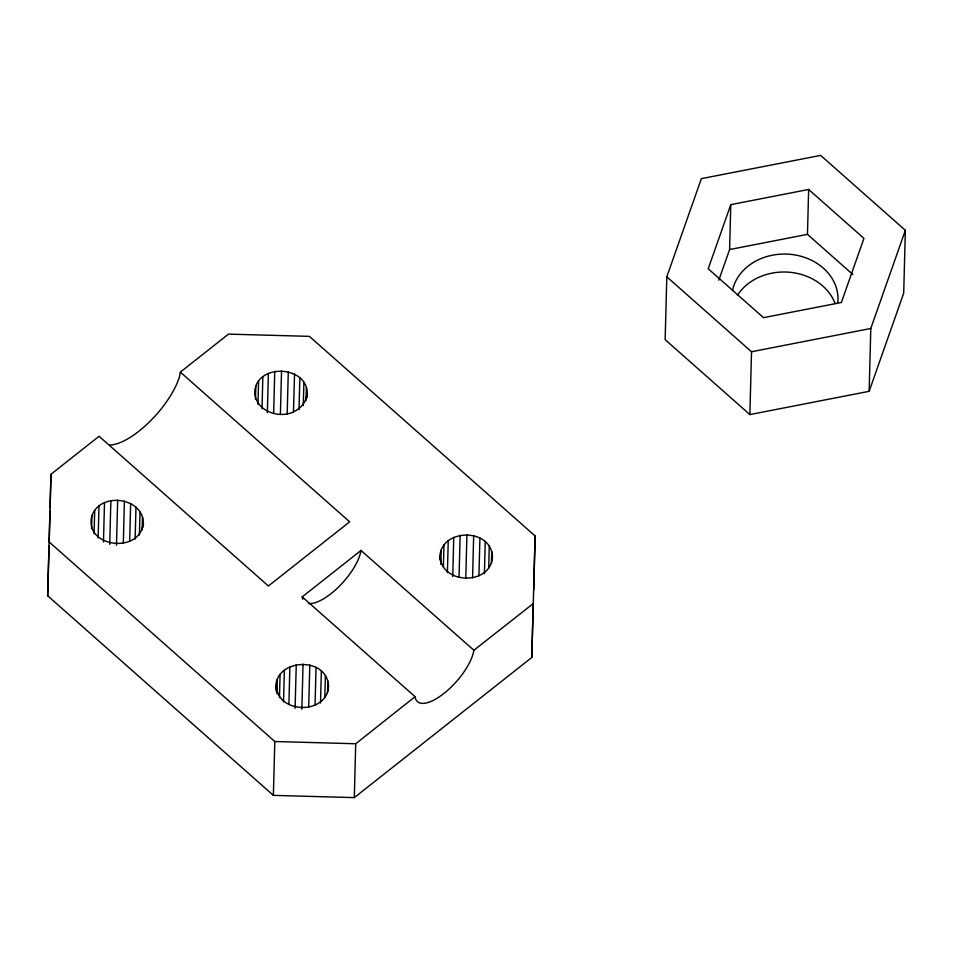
<?xml version="1.0" encoding="UTF-8"?>
<svg xmlns="http://www.w3.org/2000/svg" width="953" height="953" viewBox="0 0 953 953"><rect width="100%" height="100%" fill="white"/><g stroke="black" fill="none" stroke-linecap="round" stroke-linejoin="round"><path stroke-width="1.43" d="M535.121 535.991L531.798 657.475L354.302 797.613L273.38 795.374L47.65 595.744L50.974 474.26L99.088 436.271L268.389 586L349.656 521.827L180.355 372.111L228.47 334.122L309.391 336.361L535.121 535.991L533.716 589.847M50.021 510.653L49.187 541.352M50.092 507.735L50.974 474.26M91.595 528.724L91.941 515.633C101.316 490.021 147.62 498.538 143.081 527.08M94.085 533.716L94.704 510.427M98.147 538.04L98.981 506.019M103.472 541.995L104.496 502.696M109.726 544.342L110.87 500.682M116.48 545.247L117.66 500.122M123.306 543.27L124.414 501.052M129.668 541.256L130.656 503.41M135.135 539.064L135.981 507.032M139.4 534.967L140.008 511.678M142.128 530.13L142.473 517.026M254.689 394.792C253.117 361.509 312.286 364.534 306.973 397.687M255.475 399.343L255.821 386.251M257.965 404.334L258.585 381.045M262.027 408.658L262.861 376.638M267.352 412.613L268.377 373.302M273.642 413.507L274.75 371.301M280.396 414.412L281.54 370.741M273.38 795.374L274.798 741.517L49.056 541.888M276.12 691.02C271.117 658.487 327.701 654.675 328.582 686.648C326.486 715.298 276.751 713.94 276.263 685.195M276.918 693.796L277.323 679.572M279.467 697.656L280.075 674.367M287.187 413.888L288.294 371.67M283.529 701.98L284.363 669.959M254.773 391.874C255.023 410.433 278.288 419.189 293.464 411.899L294.537 374.029M288.89 704.47L289.879 666.624M299.016 409.683L299.861 377.65M295.108 708.282L296.252 664.622M303.28 405.585L303.888 382.296M306.008 400.736L306.354 387.645M301.863 709.187L303.042 664.062M308.689 707.209L309.796 664.991M315.05 705.196L316.039 667.35M320.518 703.004L321.352 670.972M324.818 697.453L325.39 675.617M327.546 692.605L327.844 680.966M354.302 797.613L355.719 743.757L415.067 696.691A40.884 15.903 -48.5 0 0 443.943 693.439A40.884 15.903 -48.5 0 0 473.867 650.268L533.215 603.618L531.798 657.475M440.036 560.185C436.641 528.498 491.796 526.127 492.463 557.267C490.366 585.916 440.631 584.558 440.143 555.813M440.798 564.414L441.203 550.179M443.395 566.821L443.967 544.985M447.41 572.598L448.244 540.565M452.735 576.541L453.759 537.242M459.024 577.447L460.132 535.241M465.779 578.34L466.922 534.681M472.569 577.828L473.677 535.61M478.93 575.815L479.919 537.968M484.398 573.611L485.244 541.59M488.698 568.071L489.27 546.236M491.426 563.223L491.736 551.584M666.802 276.835L665.158 339.673L749.88 414.579L869.148 391.314L903.706 293.131L905.35 230.304L820.64 155.387L701.36 178.652L666.802 276.835L751.524 351.752L749.88 414.579M718.812 280.194L729.593 249.543L730.772 204.657L808.644 189.468L863.942 238.381L841.38 302.482L763.52 317.671L708.21 268.758L730.772 204.657M852.816 274.452L807.465 234.355L808.644 189.468M869.148 391.314L870.792 328.487L905.35 230.304M47.65 595.744L49.068 545.759M180.355 372.111L179.629 376.256A57.24 22.264 -48.5 0 1 109.976 445.039M91.941 515.633C83.197 547.594 141.115 554.575 143.2 522.709M307.08 393.327C306.663 401.606 300.803 408.515 293.464 411.899M302.78 599.175A40.884 15.903 -48.5 0 1 302.196 596.876L360.996 550.453L473.867 650.268M729.593 249.543L807.465 234.355M751.524 351.752L870.792 328.487M274.798 741.517L355.719 743.757M302.196 596.876L415.067 696.691M360.996 550.453A40.884 15.903 -48.5 0 1 339.435 586.131A40.884 15.903 -48.5 0 1 308.331 603.463M737.431 295.287A53.154 44.422 1.5 0 1 789.179 272.224A53.154 44.422 1.5 0 1 835.066 303.435M732.488 290.582A53.154 44.422 1.5 0 1 791.335 254.439A53.154 44.422 1.5 0 1 837.866 302.208"/></g></svg>
